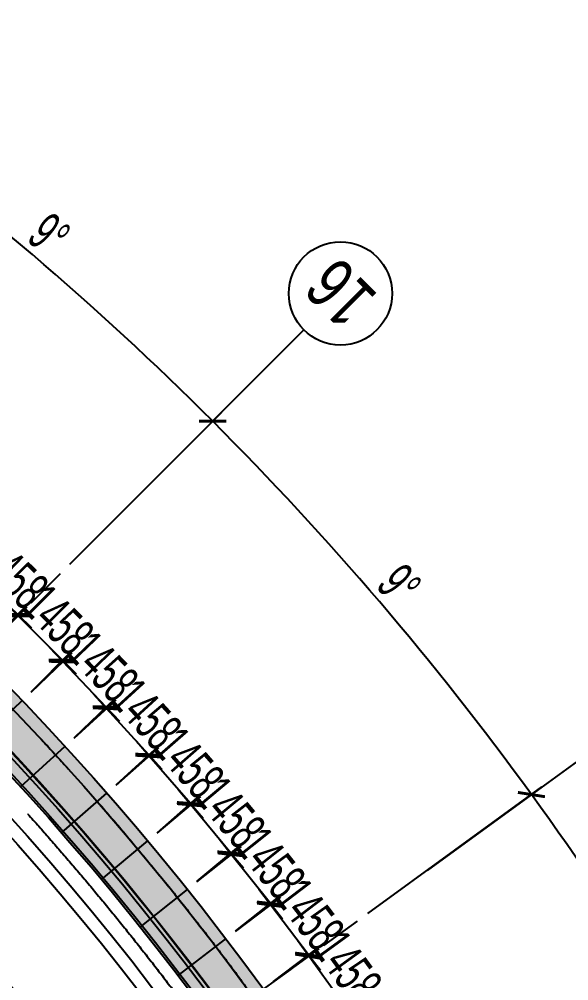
# Model space of a CAD drawing. Extents: x 104132 to 3338343, y -1228862 to 1409848.
# Drawn here: x 1807898 to 1820670, y 128898 to 151242 of the extents above; entities that cross this region are included whole.
import ezdxf
from ezdxf.enums import TextEntityAlignment as Align

# ---------------------------------------------------------------- set-up
doc = ezdxf.new("R2010")
doc.units = 0
doc.linetypes.add('CENTER', pattern=[50.8, 31.75, -6.35, 6.35, -6.35])
doc.linetypes.add('CENTER2', pattern=[28.575, 19.05, -3.175, 3.175, -3.175])
doc.layers.get('0').update_dxf_attribs({"color": 8})
doc.layers.get('Defpoints').update_dxf_attribs({"color": 8})
for name, color, linetype in [('#幕墙线-平面', 8, 'Continuous'), ('#标注', 8, 'Continuous'), ('#轴线', 8, 'CENTER2'), ('A-ROOF-DRAN', 8, 'Continuous'), ('dim', 8, 'Continuous'), ('DOTE', 8, 'CENTER'), ('IEL-FINE', 8, 'Continuous'), ('分水线', 8, 'Continuous'), ('女儿墙', 8, 'Continuous'), ('落水口', 8, 'Continuous')]:
    doc.layers.add(name, color=color, linetype=linetype)
doc.styles.add('JHZX', font='jrs.shx', dxfattribs={"width": 0.6, "bigfont": 'jhz.shx'})
doc.dimstyles.new('JZBZ-300', dxfattribs={"dimscale": 300, "dimtxt": 3, "dimasz": 1.5, "dimexe": 1, "dimexo": 1, "dimgap": 0.5, "dimtad": 1, "dimdec": 0, "dimdsep": 46, "dimtxsty": 'JHZX', "dimblk1": 'ARCHTICK', "dimblk2": 'ARCHTICK', "dimsah": 1, "dimcen": 0, "dimclrd": 1, "dimclre": 1, "dimclrt": 2, "dimadec": 3, "dimazin": 2, "dimtfac": 1, "dimtdec": 0, "dimtix": 1, "dimtmove": 0, "dimatfit": 3, "dimfxl": 1, "dimtolj": 1, "dimlwd": -1, "dimlwe": -1, "dimarcsym": 1})

# ---------------------------------------------------------------- blocks, each defined once
blk = doc.blocks.new('_ARCHTICK')
at = {"color": 0, "linetype": 'ByBlock', "const_width": 0.15}
blk.add_lwpolyline([(-0.5, -0.5), (0.5, 0.5)], dxfattribs=at)
blk = doc.blocks.new('*D18')
at = {"layer": '#标注', "color": 1, "ltscale": 300, "transparency": 16777216}
for p, q in [((626481, -107376), (630526, -104438)), ((632056, -116475), (636511, -114205))]:
    blk.add_line(p, q, dxfattribs=at)
blk.add_arc((571468, -147346), 72700, 27, 36, dxfattribs=at)
at = {"layer": 'Defpoints', "color": 0, "ltscale": 300, "transparency": 16777216}
for p in [(626238, -107553), (634428, -110996), (631789, -116611), (571468, -147346)]:
    blk.add_point(p, dxfattribs=at)
at = {"layer": '#标注', "color": 1, "ltscale": 300, "transparency": 16777216, "xscale": 450, "yscale": 450, "zscale": 450}
for p, rotation in [((630283, -104614), 126.000000000001), ((636244, -114341), 297.0000000000011)]:
    blk.add_blockref('_ARCHTICK', p, dxfattribs=dict(at, rotation=rotation))
at = {"layer": '#标注', "color": 2, "ltscale": 300, "transparency": 16777216, "insert": (633966, -109047), "char_height": 900, "attachment_point": 5, "rotation": 301.5, "style": 'JHZX'}
blk.add_mtext('\\A1;9°', dxfattribs=at)
blk = doc.blocks.new('*D19')
at = {"layer": '#标注', "color": 1, "ltscale": 300, "transparency": 16777216}
for p, q in [((619551, -99263), (623087, -95727)), ((626481, -107376), (630526, -104438))]:
    blk.add_line(p, q, dxfattribs=at)
blk.add_arc((571468, -147346), 72700, 36, 45, dxfattribs=at)
at = {"layer": 'Defpoints', "color": 0, "ltscale": 300, "transparency": 16777216}
for p in [(619339, -99475), (627966, -101594), (626238, -107553), (571468, -147346)]:
    blk.add_point(p, dxfattribs=at)
at = {"layer": '#标注', "color": 1, "ltscale": 300, "transparency": 16777216, "xscale": 450, "yscale": 450, "zscale": 450}
for p, rotation in [((622875, -95939), 135.0000000000003), ((630283, -104614), 306.0000000000009)]:
    blk.add_blockref('_ARCHTICK', p, dxfattribs=dict(at, rotation=rotation))
at = {"layer": '#标注', "color": 2, "ltscale": 300, "transparency": 16777216, "insert": (627206, -99741), "char_height": 900, "attachment_point": 5, "rotation": 310.5, "style": 'JHZX'}
blk.add_mtext('\\A1;9°', dxfattribs=at)
blk = doc.blocks.new('*D20')
at = {"layer": '#标注', "color": 1, "ltscale": 300, "transparency": 16777216}
for p, q in [((611437, -92333), (614376, -88288)), ((619551, -99263), (623087, -95727))]:
    blk.add_line(p, q, dxfattribs=at)
blk.add_arc((571468, -147346), 72700, 45, 54, dxfattribs=at)
at = {"layer": 'Defpoints', "color": 0, "ltscale": 300, "transparency": 16777216}
for p in [(611261, -92575), (620114, -93319), (619339, -99475), (571468, -147346)]:
    blk.add_point(p, dxfattribs=at)
at = {"layer": '#标注', "color": 1, "ltscale": 300, "transparency": 16777216, "xscale": 450, "yscale": 450, "zscale": 450}
for p, rotation in [((614200, -88530), 144.0000000000002), ((622875, -95939), 315.0000000000001)]:
    blk.add_blockref('_ARCHTICK', p, dxfattribs=dict(at, rotation=rotation))
at = {"layer": '#标注', "color": 2, "ltscale": 300, "transparency": 16777216, "insert": (619072, -91608), "char_height": 900, "attachment_point": 5, "rotation": 319.5, "style": 'JHZX'}
blk.add_mtext('\\A1;9°', dxfattribs=at)
blk = doc.blocks.new('*U1046')
blk.add_line((0, -20), (0, 0))
blk.add_circle((0, -24), 4)
at = {"style": 'JHZX', "width": 0.75}
blk.add_attdef('AXES', text='', height=4, dxfattribs=at).set_placement((0, -24), align=Align.MIDDLE_CENTER)
blk = doc.blocks.new('A$C49f573b4')
at = {"layer": '女儿墙'}
for radius in [63900, 63650]:
    blk.add_circle((0, 0), radius, dxfattribs=at)
blk = doc.blocks.new('*U481')
at = {"layer": '#幕墙线-平面', "ltscale": 300}
blk.add_line((63600, -63600), (65000, -63600), dxfattribs=at)
blk = doc.blocks.new('*U482')
at = {"layer": '#幕墙线-平面'}
for p, rotation in [((859211, 82801), 43.71428571434939), ((860253, 83775), 42.42857142863527), ((861318, 84726), 41.14285714292118), ((862403, 85653), 39.85714285720704), ((863509, 86556), 38.57142857149294), ((864634, 87433), 37.28571428577911)]:
    blk.add_blockref('*U481', p, dxfattribs=dict(at, rotation=rotation))
blk = doc.blocks.new('*D655')
at = {"layer": 'Defpoints', "color": 0, "ltscale": 300, "transparency": 16777216}
for p in [(948983, 84756), (948069, 83799), (949123, 82792)]:
    blk.add_point(p, dxfattribs=at)
at = {"layer": 'dim', "color": 1, "ltscale": 300, "transparency": 16777216}
for p, q in [((948276, 84016), (949190, 84972)), ((948983, 84756), (948658, 85067)), ((950037, 83748), (948983, 84756)), ((949330, 83008), (950244, 83965)), ((950037, 83748), (950362, 83437))]:
    blk.add_line(p, q, dxfattribs=at)
at = {"layer": 'dim', "color": 1, "ltscale": 300, "transparency": 16777216, "xscale": 450, "yscale": 450, "zscale": 450}
for p, rotation in [((948983, 84756), 316.2857142857765), ((950037, 83748), 136.2857142857765)]:
    blk.add_blockref('_ARCHTICK', p, dxfattribs=dict(at, rotation=rotation))
at = {"layer": 'dim', "color": 2, "ltscale": 300, "transparency": 16777216, "insert": (949925, 84685), "char_height": 900, "attachment_point": 5, "rotation": 316.2857, "style": 'JHZX'}
blk.add_mtext('\\A1;1458', dxfattribs=at)
blk = doc.blocks.new('*D656')
at = {"layer": 'Defpoints', "color": 0, "ltscale": 300, "transparency": 16777216}
for p in [(950047, 83715), (949111, 82780), (950143, 81749)]:
    blk.add_point(p, dxfattribs=at)
at = {"layer": 'dim', "color": 1, "ltscale": 300, "transparency": 16777216}
for p, q in [((950047, 83715), (949729, 84034)), ((949324, 82992), (950259, 83928)), ((951078, 82684), (950047, 83715)), ((950355, 81961), (951290, 82896)), ((951078, 82684), (951396, 82366))]:
    blk.add_line(p, q, dxfattribs=at)
at = {"layer": 'dim', "color": 1, "ltscale": 300, "transparency": 16777216, "xscale": 450, "yscale": 450, "zscale": 450}
for p, rotation in [((950047, 83715), 315.0000000000671), ((951078, 82684), 135.0000000000671)]:
    blk.add_blockref('_ARCHTICK', p, dxfattribs=dict(at, rotation=rotation))
at = {"layer": 'dim', "color": 2, "ltscale": 300, "transparency": 16777216, "insert": (950987, 83624), "char_height": 900, "attachment_point": 5, "rotation": 315, "style": 'JHZX'}
blk.add_mtext('\\A1;1458', dxfattribs=at)
blk = doc.blocks.new('*D657')
at = {"layer": 'Defpoints', "color": 0, "ltscale": 300, "transparency": 16777216}
for p in [(951087, 82652), (950131, 81737), (951139, 80683)]:
    blk.add_point(p, dxfattribs=at)
at = {"layer": 'dim', "color": 1, "ltscale": 300, "transparency": 16777216}
for p, q in [((951087, 82652), (950776, 82977)), ((950348, 81945), (951304, 82859)), ((952095, 81597), (951087, 82652)), ((951356, 80891), (952312, 81805)), ((952095, 81597), (952406, 81272))]:
    blk.add_line(p, q, dxfattribs=at)
at = {"layer": 'dim', "color": 1, "ltscale": 300, "transparency": 16777216, "xscale": 450, "yscale": 450, "zscale": 450}
for p, rotation in [((951087, 82652), 313.7142857143535), ((952095, 81597), 133.7142857143535)]:
    blk.add_blockref('_ARCHTICK', p, dxfattribs=dict(at, rotation=rotation))
at = {"layer": 'dim', "color": 2, "ltscale": 300, "transparency": 16777216, "insert": (952025, 82539), "char_height": 900, "attachment_point": 5, "rotation": 313.7143, "style": 'JHZX'}
blk.add_mtext('\\A1;1458', dxfattribs=at)
blk = doc.blocks.new('*D658')
at = {"layer": 'Defpoints', "color": 0, "ltscale": 300, "transparency": 16777216}
for p in [(952103, 81565), (951127, 80672), (952111, 79596)]:
    blk.add_point(p, dxfattribs=at)
at = {"layer": 'dim', "color": 1, "ltscale": 300, "transparency": 16777216}
for p, q in [((952103, 81565), (951799, 81897)), ((951348, 80875), (952325, 81767)), ((953087, 80488), (952103, 81565)), ((952332, 79798), (953308, 80691)), ((953087, 80488), (953391, 80156))]:
    blk.add_line(p, q, dxfattribs=at)
at = {"layer": 'dim', "color": 1, "ltscale": 300, "transparency": 16777216, "xscale": 450, "yscale": 450, "zscale": 450}
for p, rotation in [((952103, 81565), 312.428571428638), ((953087, 80488), 132.428571428638)]:
    blk.add_blockref('_ARCHTICK', p, dxfattribs=dict(at, rotation=rotation))
at = {"layer": 'dim', "color": 2, "ltscale": 300, "transparency": 16777216, "insert": (953038, 81431), "char_height": 900, "attachment_point": 5, "rotation": 312.4286, "style": 'JHZX'}
blk.add_mtext('\\A1;1458', dxfattribs=at)
blk = doc.blocks.new('*D659')
at = {"layer": 'Defpoints', "color": 0, "ltscale": 300, "transparency": 16777216}
for p in [(953094, 80455), (952098, 79585), (953058, 78487)]:
    blk.add_point(p, dxfattribs=at)
at = {"layer": 'dim', "color": 1, "ltscale": 300, "transparency": 16777216}
for p, q in [((953094, 80455), (952798, 80794)), ((952324, 79782), (953320, 80653)), ((954054, 79357), (953094, 80455)), ((953284, 78684), (954280, 79554)), ((954054, 79357), (954350, 79018))]:
    blk.add_line(p, q, dxfattribs=at)
at = {"layer": 'dim', "color": 1, "ltscale": 300, "transparency": 16777216, "xscale": 450, "yscale": 450, "zscale": 450}
for p, rotation in [((953094, 80455), 311.1428571429241), ((954054, 79357), 131.1428571429241)]:
    blk.add_blockref('_ARCHTICK', p, dxfattribs=dict(at, rotation=rotation))
at = {"layer": 'dim', "color": 2, "ltscale": 300, "transparency": 16777216, "insert": (954026, 80301), "char_height": 900, "attachment_point": 5, "rotation": 311.1429, "style": 'JHZX'}
blk.add_mtext('\\A1;1458', dxfattribs=at)
blk = doc.blocks.new('*D660')
at = {"layer": 'Defpoints', "color": 0, "ltscale": 300, "transparency": 16777216}
for p in [(954061, 79324), (953045, 78476), (953980, 77357)]:
    blk.add_point(p, dxfattribs=at)
at = {"layer": 'dim', "color": 1, "ltscale": 300, "transparency": 16777216}
for p, q in [((954061, 79324), (953772, 79669)), ((953276, 78668), (954291, 79516)), ((954995, 78204), (954061, 79324)), ((954210, 77549), (955226, 78397)), ((954995, 78204), (955284, 77859))]:
    blk.add_line(p, q, dxfattribs=at)
at = {"layer": 'dim', "color": 1, "ltscale": 300, "transparency": 16777216, "xscale": 450, "yscale": 450, "zscale": 450}
for p, rotation in [((954061, 79324), 309.8571428572111), ((954995, 78204), 129.8571428572111)]:
    blk.add_blockref('_ARCHTICK', p, dxfattribs=dict(at, rotation=rotation))
at = {"layer": 'dim', "color": 2, "ltscale": 300, "transparency": 16777216, "insert": (954989, 79149), "char_height": 900, "attachment_point": 5, "rotation": 309.8571, "style": 'JHZX'}
blk.add_mtext('\\A1;1458', dxfattribs=at)
blk = doc.blocks.new('*D661')
at = {"layer": 'Defpoints', "color": 0, "ltscale": 300, "transparency": 16777216}
for p in [(955001, 78171), (953967, 77346), (954876, 76206)]:
    blk.add_point(p, dxfattribs=at)
at = {"layer": 'dim', "color": 1, "ltscale": 300, "transparency": 16777216}
for p, q in [((955001, 78171), (954721, 78523)), ((954202, 77533), (955236, 78358)), ((955911, 77031), (955001, 78171)), ((955111, 76393), (956145, 77218)), ((955911, 77031), (956191, 76679))]:
    blk.add_line(p, q, dxfattribs=at)
at = {"layer": 'dim', "color": 1, "ltscale": 300, "transparency": 16777216, "xscale": 450, "yscale": 450, "zscale": 450}
for p, rotation in [((955001, 78171), 308.5714285714936), ((955911, 77031), 128.5714285714936)]:
    blk.add_blockref('_ARCHTICK', p, dxfattribs=dict(at, rotation=rotation))
at = {"layer": 'dim', "color": 2, "ltscale": 300, "transparency": 16777216, "insert": (955925, 77975), "char_height": 900, "attachment_point": 5, "rotation": 308.5714, "style": 'JHZX'}
blk.add_mtext('\\A1;1458', dxfattribs=at)
blk = doc.blocks.new('*D662')
at = {"layer": 'Defpoints', "color": 0, "ltscale": 300, "transparency": 16777216}
for p in [(955916, 76998), (954863, 76196), (955747, 75036)]:
    blk.add_point(p, dxfattribs=at)
at = {"layer": 'dim', "color": 1, "ltscale": 300, "transparency": 16777216}
for p, q in [((955916, 76998), (955643, 77356)), ((955102, 76378), (956155, 77179)), ((956799, 75837), (955916, 76998)), ((955986, 75218), (957038, 76019)), ((956799, 75837), (957072, 75479))]:
    blk.add_line(p, q, dxfattribs=at)
at = {"layer": 'dim', "color": 1, "ltscale": 300, "transparency": 16777216, "xscale": 450, "yscale": 450, "zscale": 450}
for p, rotation in [((955916, 76998), 307.2857142857821), ((956799, 75837), 127.2857142857821)]:
    blk.add_blockref('_ARCHTICK', p, dxfattribs=dict(at, rotation=rotation))
at = {"layer": 'dim', "color": 2, "ltscale": 300, "transparency": 16777216, "insert": (956835, 76781), "char_height": 900, "attachment_point": 5, "rotation": 307.2857, "style": 'JHZX'}
blk.add_mtext('\\A1;1458', dxfattribs=at)
blk = doc.blocks.new('*D663')
at = {"layer": 'Defpoints', "color": 0, "ltscale": 300, "transparency": 16777216}
for p in [(956804, 75804), (955734, 75026), (956591, 73846)]:
    blk.add_point(p, dxfattribs=at)
at = {"layer": 'dim', "color": 1, "ltscale": 300, "transparency": 16777216}
for p, q in [((955976, 75203), (957047, 75980)), ((956804, 75804), (956539, 76168)), ((957661, 74624), (956804, 75804)), ((956834, 74023), (957904, 74800)), ((957661, 74624), (957926, 74260))]:
    blk.add_line(p, q, dxfattribs=at)
at = {"layer": 'dim', "color": 1, "ltscale": 300, "transparency": 16777216, "xscale": 450, "yscale": 450, "zscale": 450}
for p, rotation in [((956804, 75804), 306.0000000000643), ((957661, 74624), 126.0000000000643)]:
    blk.add_blockref('_ARCHTICK', p, dxfattribs=dict(at, rotation=rotation))
at = {"layer": 'dim', "color": 2, "ltscale": 300, "transparency": 16777216, "insert": (957718, 75567), "char_height": 900, "attachment_point": 5, "rotation": 306, "style": 'JHZX'}
blk.add_mtext('\\A1;1458', dxfattribs=at)
blk = doc.blocks.new('轴网20240313')
at = {"layer": '#标注', "ltscale": 300}
blk.add_circle((571467.9, -147345.9), 64700, dxfattribs=at)
at = {"layer": '#轴线', "ltscale": 300}
for p, q in [((582286.6, -136527.2), (619339, -99474.8)), ((583845.8, -138352.8), (626238.3, -107552.8))]:
    blk.add_line(p, q, dxfattribs=at)
for radius in [64700, 63300, 57500, 53700]:
    blk.add_circle((571467.9, -147345.9), radius, dxfattribs=at)
at = {"layer": '#标注'}
for p, xscale, yscale, zscale, rotation, values in [((620753.2, -98060.5), 299.9999999999999, 299.9999999999999, 299.9999999999999, 134.9999999999872, {'AXES': '16'}), ((627856.3, -106377.3), 300, 300, 300, 125.9999999999873, {'AXES': '15'})]:
    blk.add_blockref('*U1046', p, dxfattribs=dict(at, xscale=xscale, yscale=yscale, zscale=zscale, rotation=rotation)).add_auto_attribs(values)
at = {"layer": '#标注', "ltscale": 300}
for base, p1, p2, picture, middle in [((620113.7, -93319.3), (619339, -99474.8), (611260.9, -92575.4), '*D20', (619072.4, -91608.1)), ((627966.4, -101594.3), (626238.3, -107552.8), (619339, -99474.8), '*D19', (627205.6, -99741.3)), ((634427.9, -110995.9), (631789, -116610.7), (626238.3, -107552.8), '*D18', (633966.4, -109046.7))]:
    dim = blk.add_angular_dim_3p(base=base, center=(571467.9, -147345.9), p1=p1, p2=p2, dimstyle='JZBZ-300', dxfattribs=at)
    dim.commit()
    dim.dimension.update_dxf_attribs({"geometry": picture, "text_midpoint": middle})
blk = doc.blocks.new('ERTQWE')
at = {"layer": 'dim', "ltscale": 300}
for p1, p2, picture, middle in [((949122.9, 82791.5), (948068.8, 83799.4), '*D655', (949924.7, 84685.3)), ((950142.6, 81748.7), (949111.4, 82779.9), '*D656', (950986.7, 83624)), ((951138.7, 80683.2), (950130.8, 81737.4), '*D657', (952024.6, 82539.2)), ((952110.6, 79595.7), (951126.6, 80672.2), '*D658', (953037.9, 81431.3)), ((953057.8, 78486.6), (952098.2, 79584.9), '*D659', (954026.1, 80301)), ((953979.9, 77356.6), (953045.2, 78476.1), '*D660', (954988.7, 79148.7)), ((954876.4, 76206.1), (953967.1, 77346.4), '*D661', (955925.2, 77975.2)), ((955746.9, 75035.9), (954863.4, 76196.2), '*D662', (956835.1, 76780.9)), ((956590.9, 73846.4), (955733.7, 75026.3), '*D663', (957718, 75566.6))]:
    dim = blk.add_aligned_dim(p1=p1, p2=p2, distance=-1322.9, dimstyle='JZBZ-300', dxfattribs=at)
    dim.commit()
    dim.dimension.update_dxf_attribs({"geometry": picture, "text_midpoint": middle})
blk = doc.blocks.new('QWEDSG')
at = {"layer": 'IEL-FINE', "ltscale": 300}
h = blk.add_hatch(dxfattribs=at)
h.set_pattern_fill('DOTS', color=256, scale=200)
h.set_pattern_definition([(0, (838162.48, -28168.94), (158.75, 317.5), [0, -317.5])])
edge = h.paths.add_edge_path(flags=17)
edge.add_arc((903162, 36831), 63600, 0, 360)
edge = h.paths.add_edge_path()
edge.add_arc((903162, 36831), 65000, 0, 360)
h = blk.add_hatch(dxfattribs=at)
h.set_pattern_fill('DOTS', color=256, scale=200)
h.set_pattern_definition([(0, (845962.48, -20368.94), (158.75, 317.5), [0, -317.5])])
edge = h.paths.add_edge_path(flags=17)
edge.add_arc((903162, 36831), 55800, 0, 360)
edge = h.paths.add_edge_path()
edge.add_arc((903162, 36831), 57200, 0, 360)
at = {"layer": '#幕墙线-平面'}
for radius in [65000, 64000, 63600, 57200, 55800]:
    blk.add_circle((903162, 36831), radius, dxfattribs=at)
for name in ['ERTQWE', '*U482']:
    blk.add_blockref(name, (0, 0), dxfattribs=at)

msp = doc.modelspace()

# ---------------------------------------------------------------- linework, layer by layer
at = {"layer": 'A-ROOF-DRAN'}
for radius in [62950, 62650, 58150]:
    msp.add_circle((1760988, 90493), radius, dxfattribs=at)
for start, end in [(71.70287, 331.36515), (331.36515, 71.40574)]:
    msp.add_arc((1760988, 90493), 57850, start, end, dxfattribs=at)
at = {"layer": '分水线'}
msp.add_circle((1760988, 90493), 60400, dxfattribs=at)
at = {"layer": '落水口'}
msp.add_arc((1761055, 90471), 63950, 296.9552, 117.0448, dxfattribs=at)

# ---------------------------------------------------------------- block references
at = {"layer": '#幕墙线-平面'}
msp.add_blockref('QWEDSG', (857825, 53662), dxfattribs=at)
at = {"layer": '#幕墙线-平面', "ltscale": 300}
msp.add_blockref('A$C49f573b4', (1760988, 90493), dxfattribs=at)
at = {"layer": 'DOTE'}
msp.add_blockref('轴网20240313', (1189520, 237839), dxfattribs=at)

doc.saveas('drawing.dxf')
